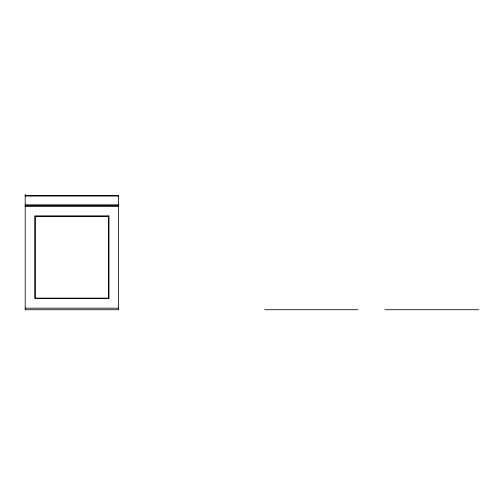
<?xml version="1.0" encoding="UTF-8"?>
<svg xmlns="http://www.w3.org/2000/svg" width="504" height="504" viewBox="0 0 504 504"><rect width="100%" height="100%" fill="white"/><g stroke="black" fill="none" stroke-linecap="round" stroke-linejoin="round"><path stroke-width="0.76" d="M25.2 195.521L118.629 195.521L118.629 309.714L25.2 309.714L25.2 194.286M25.2 196.05L118.629 196.05M25.2 204.832L118.629 204.832M25.2 205.727L118.629 205.727M25.2 206.287L118.629 206.287M25.2 308.171L118.629 308.171M264.581 309.714L358.01 309.714M384.842 309.714L478.8 309.714M108.977 215.939L34.852 215.939L34.852 298.519L108.977 298.519L108.977 215.939M108.593 216.323L35.236 216.323L35.236 298.135L108.593 298.135L108.593 216.323"/></g></svg>
